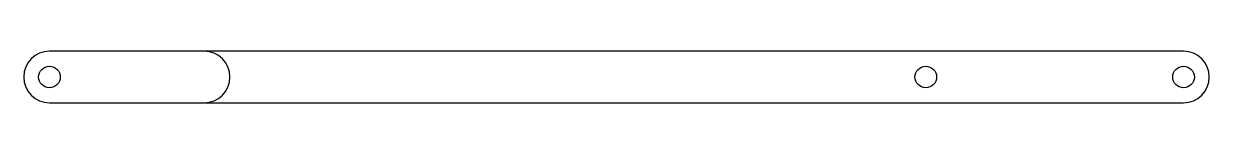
# Model space of a CAD drawing. Header units: millimetres. Extents: x -225 to 5, y -5 to 5.
import ezdxf

# ---------------------------------------------------------------- set-up
doc = ezdxf.new("R2010")
doc.units = ezdxf.units.MM

msp = doc.modelspace()

# ---------------------------------------------------------------- linework, layer by layer
for p, q in [((0, 5, 3), (-220, 5, 3)), ((-190, 5, 3), (-220, 5, 3)), ((-220, -5, 3), (0, -5, 3)), ((-220, -5, 3), (-190, -5, 3))]:
    msp.add_line(p, q)
for centre in [(-220, 0, 3), (-220, 0, 3), (-50, 0, 3), (0, 0, 3)]:
    msp.add_circle(centre, 2.1)
for centre, start, end in [((-220, 0, 3), 90, 270), ((-220, 0, 3), 90, 270), ((-190, 0, 3), 270, 90), ((0, 0, 3), 270, 90)]:
    msp.add_arc(centre, 5, start, end)

doc.saveas('drawing.dxf')
